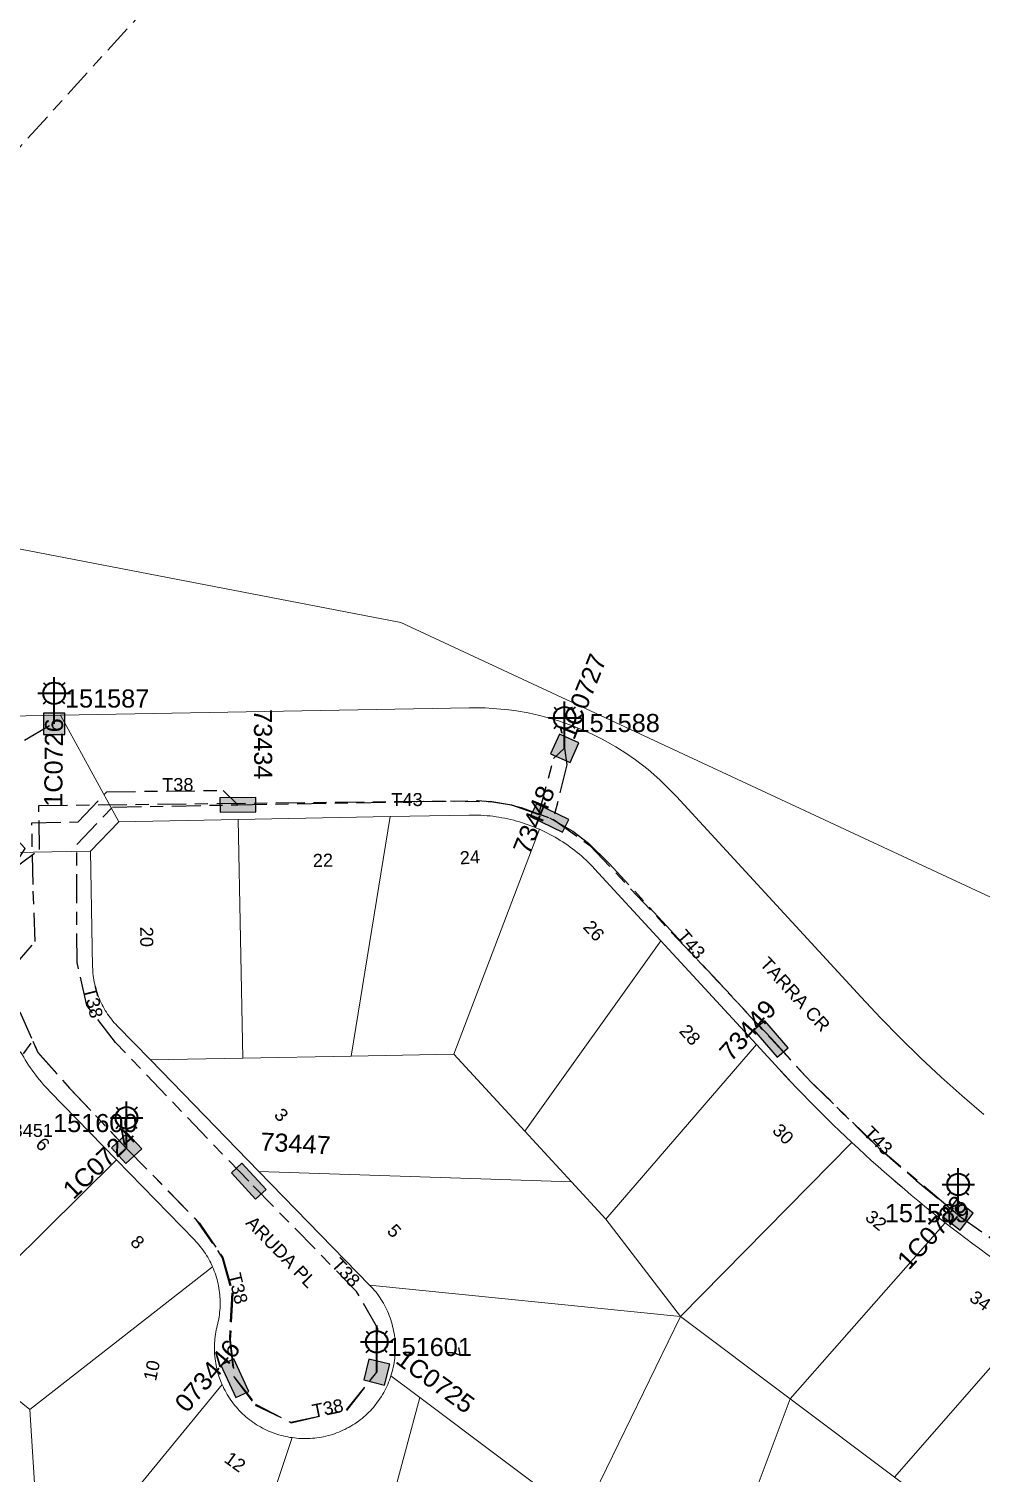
# Model space of a CAD drawing. Header units: metres. Extents: x 299834 to 302538, y 6172833 to 6174390.
# Drawn here: x 301472.7 to 301604.3, y 6173928.7 to 6174128.3 of the extents above; entities that cross this region are included whole.
import ezdxf
from ezdxf.enums import TextEntityAlignment as Align

# ---------------------------------------------------------------- set-up
doc = ezdxf.new("R2010")
doc.units = ezdxf.units.M
doc.linetypes.add('Cable Exist UG', pattern=[8.2, 4, -1.2, 1.8, -1.2])
doc.linetypes.add('HIDDEN', pattern=[0.375, 0.25, -0.125])
doc.layers.get('0').update_dxf_attribs({"color": 6})
for name, color, linetype, lineweight in [('Cadastre Land Parcels_SP_EXT', 9, 'Continuous', 5), ('Cadastre Other Property_SP_EXT', 9, 'HIDDEN', 5), ('Cadastre Roads_SP_EXT', 9, 'Continuous', 5)]:
    doc.layers.add(name, color=color, linetype=linetype, lineweight=lineweight)
for name, color, linetype in [('Equip_SP_SL_EXT', 7, 'Continuous'), ('Mains_HV_EXT', 7, 'Continuous'), ('Mains_LV_EXT', 7, 'Continuous'), ('Mains_SL_EXT', 7, 'Continuous'), ('SupportsUG_SP_LV_EXT', 7, 'Continuous'), ('SupportsUG_SP_LV_SL_EXT', 7, 'Continuous')]:
    doc.layers.add(name, color=color, linetype=linetype)
doc.styles.add('COLUMN_LABEL', font='arial.ttf')
doc.styles.add('iecARIAL', font='arial.ttf', dxfattribs={"height": 2})
doc.styles.add('POLE_LABEL', font='arial.ttf')
doc.styles.get("Standard").update_dxf_attribs({"font": 'arial.ttf'})

# ---------------------------------------------------------------- blocks, each defined once
blk = doc.blocks.new('COLUMN_EXT')
blk.add_hatch(color=256).paths.add_polyline_path([(-1.49, 1.48), (-1.49, -1.49), (1.48, -1.49), (1.48, 1.48)])
blk.add_lwpolyline([(-1.49, -1.49), (1.48, -1.49), (1.48, 1.48), (-1.49, 1.48)], close=True)
for tag, height, style, flags, p in [('ASSET_NUM', 2.5, 'COLUMN_LABEL', 8, (2, 2)), ('STRUCTURE_PLANT_NUMBER', 0.2, 'POLE_LABEL', 9, (1.81, 0.03)), ('STREET_CODE', 0.2, 'COLUMN_LABEL', 9, (1.81, -0.2))]:
    blk.add_attdef(tag, text='', height=height, dxfattribs=dict(style=style, flags=flags)).set_placement(p, align=Align.MIDDLE_LEFT)
at = {"flags": 9}
for tag, p in [('COLUMN_TYPE', (1.81, -0.4)), ('OWNED_BY', (1.81, -0.6)), ('STATE', (1.81, -0.8)), ('USAGE', (1.81, -1)), ('STREETNAME', (1.81, -1.6)), ('SUBURB', (1.81, -1.8)), ('LEGEND', (1.81, -1.2)), ('LOCATION', (1.81, -1.4)), ('NOTES', (1.81, -2))]:
    blk.add_attdef(tag, text='', height=0.2, dxfattribs=at).set_placement(p, align=Align.MIDDLE_LEFT)
at = {"flags": 1}
blk.add_attdef('Z', (1.81, -2.35), '', height=0.2, dxfattribs=at)
blk = doc.blocks.new('PILLAR_EXT')
blk.add_hatch(color=256).paths.add_polyline_path([(-2.475, 0.99), (-2.475, -0.99), (2.475, -0.99), (2.475, 0.99)])
blk.add_lwpolyline([(-2.475, -0.99), (2.475, -0.99), (2.475, 0.99), (-2.475, 0.99)], close=True)
at = {"style": 'iecARIAL', "flags": 8}
blk.add_attdef('ASSET_NUM', (1.5, 3.5), '', height=2.5, dxfattribs=at)
for tag, p, flags in [('OWNED_BY', (0, -0.2), 9), ('STATE', (0, -0.4), 9), ('SUPPORT_TYPE', (0, -0.6), 9), ('STREETNAME', (0, -1.8), 9), ('SUBURB', (0, -2), 1), ('USAGE', (0, -0.8), 9), ('LEGEND', (0, -1), 9), ('LOCATION', (0, -1.2), 9), ('NOTES', (0, -1.4), 9), ('PARENT', (0, -1.6), 9)]:
    blk.add_attdef(tag, p, '', height=0.2, dxfattribs=dict(flags=flags))
blk = doc.blocks.new('SL_LANTERN_EXT')
at = {"lineweight": 40}
for p, q in [((0, 1.97), (0, 6.47)), ((-2.25, 4.22), (2.25, 4.22)), ((-1.46, 5.68), (-1.06, 5.28)), ((1.46, 5.68), (1.06, 5.28)), ((-1.46, 2.76), (-1.06, 3.16)), ((0, 0), (0, 2.72)), ((1.46, 2.76), (1.06, 3.16))]:
    blk.add_line(p, q, dxfattribs=at)
blk.add_circle((0, 4.22), 1.5, dxfattribs=at)
at = {"style": 'iecARIAL', "flags": 8}
blk.add_attdef('ASSET_NUM', (1.5, 1.5), '', height=2.5, dxfattribs=at)
for tag, p, height, flags in [('OPERATING_VOLTAGE', (0.98, -1.65), 0.2, 9), ('ORIENTATION', (0.98, -1.85), 0.2, 9), ('OWNED_BY', (0.98, -2.05), 0.2, 9), ('CONSTRUCTED_VOLTAGE', (0.98, -0.65), 0.2, 9), ('CONTROL_TYPE', (0.98, -0.85), 0.2, 9), ('LANTERN_PURPOSE', (0.98, -1.05), 0.2, 9), ('LANTERN_TYPE', (0.98, -1.25), 0.2, 9), ('NO_PHASES', (0.98, -1.45), 0.2, 9), ('LNUMBER', (2.18, -3.25), 2.5, 8), ('STATE', (0.98, -2.25), 0.2, 9), ('USAGE', (0.98, -2.45), 0.2, 9), ('CEXIST', (0.98, -2.65), 0.2, 9), ('CNEW', (0.98, -2.85), 0.2, 9), ('CNUMBER', (0.98, -3.05), 0.2, 9), ('CREMOVE', (0.98, -3.25), 0.2, 9), ('CREPLACE', (0.98, -3.45), 0.2, 9), ('LKINGHEIGHT', (0.98, -3.65), 0.2, 9), ('LBRACKET', (0.98, -3.85), 0.2, 9), ('LBRACKETVOCAB', (0.98, -4.05), 0.2, 9), ('LCATEGORY', (0.98, -4.25), 0.2, 9), ('LCHARGE1', (0.98, -4.45), 0.2, 9), ('LCHARGE1PERCENT', (0.98, -4.65), 0.2, 9), ('LCHARGE2', (0.98, -4.85), 0.2, 9), ('LCHARGE2PERCENT', (0.98, -5.05), 0.2, 9), ('LCHARGE3', (0.98, -5.25), 0.2, 9), ('LCHARGE3PERCENT', (0.98, -5.45), 0.2, 9), ('LEXIST', (0.98, -5.65), 0.2, 9), ('LLAMP', (0.98, -5.85), 0.2, 9), ('LLAMPVOCAB', (0.98, -6.05), 0.2, 9), ('LMAST', (0.98, -6.25), 0.2, 9), ('LMASTVOCAB', (0.98, -6.45), 0.2, 9), ('LNEW', (0.98, -6.65), 0.2, 9), ('LANTNUMBER', (0.98, -6.85), 0.2, 9), ('LOUTREACH', (0.98, -7.25), 0.2, 9), ('LOUTREACHVOCAB', (0.98, -7.45), 0.2, 9), ('LRATECODE', (0.98, -7.65), 0.2, 9), ('LREMOVE', (0.98, -7.85), 0.2, 9), ('LREPLACE', (0.98, -8.05), 0.2, 9), ('STREETNAME', (0.98, -9.25), 0.2, 9), ('SUBURB', (0.98, -9.45), 0.2, 1), ('LTYPE', (0.98, -8.25), 0.2, 9), ('LTYPEVOCAB', (0.98, -8.45), 0.2, 9), ('LEGEND', (0.98, -8.65), 0.2, 9), ('LOCATION', (0.98, -8.85), 0.2, 9), ('NOTES', (0.98, -9.05), 0.2, 9)]:
    blk.add_attdef(tag, p, '', height=height, dxfattribs=dict(flags=flags))

msp = doc.modelspace()

# ---------------------------------------------------------------- linework, layer by layer
at = {"layer": 'Cadastre Land Parcels_SP_EXT', "linetype": 'Continuous'}
for points in [[(301354.24, 6174138.93), (301352.84, 6174123.76), (301351.44, 6174108.59), (301350.05, 6174093.41), (301315.75, 6174096.58), (301314.74, 6174081.99), (301349.13, 6174079.93), (301524.09, 6174046.22), (301658.15, 6173983.82)], [(301658.15, 6173983.82), (301524.09, 6174046.22), (301349.13, 6174079.93)], [(301460.28, 6174033.1), (301477.06, 6174033.4), (301533.56, 6174034.44), (301534.65, 6174034.44), (301535.2, 6174034.44), (301535.74, 6174034.42), (301536.83, 6174034.36), (301537.91, 6174034.27), (301539, 6174034.15), (301540.07, 6174034), (301541.68, 6174033.72), (301543.28, 6174033.36), (301544.33, 6174033.09), (301545.9, 6174032.62), (301547.44, 6174032.09), (301548.96, 6174031.49), (301550.45, 6174030.83), (301551.91, 6174030.1), (301553.81, 6174029.03), (301555.19, 6174028.16), (301556.54, 6174027.23), (301558.26, 6174025.91), (301559.91, 6174024.48), (301562.22, 6174022.18), (301587.73, 6173994.46), (301590.4, 6173991.6), (301593.13, 6173988.81), (301595.93, 6173986.07), (301598.78, 6173983.4), (301601.69, 6173980.79), (301604.67, 6173978.25)], [(301477.74, 6173914.54), (301499.39, 6173940.91), (301499.39, 6173940.91), (301499.27, 6173941.19), (301499.15, 6173941.48), (301499.05, 6173941.77), (301498.95, 6173942.06), (301498.86, 6173942.35), (301498.77, 6173942.65), (301498.69, 6173942.95), (301498.62, 6173943.25), (301498.56, 6173943.55), (301498.51, 6173943.85), (301498.46, 6173944.16), (301498.42, 6173944.46), (301498.38, 6173944.77), (301498.36, 6173945.08), (301498.34, 6173945.39), (301498.33, 6173945.7), (301498.33, 6173946), (301498.34, 6173946.31), (301498.35, 6173946.62), (301498.37, 6173946.93), (301498.4, 6173947.23), (301498.43, 6173947.54), (301498.48, 6173947.85), (301498.53, 6173948.15), (301498.58, 6173948.45), (301498.65, 6173948.76), (301498.72, 6173949.06), (301498.8, 6173949.35), (301498.86, 6173949.65), (301498.92, 6173949.95), (301498.97, 6173950.26), (301499.01, 6173950.56), (301499.05, 6173950.86), (301499.08, 6173951.17), (301499.1, 6173951.48), (301499.11, 6173951.78), (301499.12, 6173952.09), (301499.12, 6173952.39), (301499.11, 6173952.7), (301499.09, 6173953.01), (301499.06, 6173953.31), (301499.03, 6173953.62), (301498.99, 6173953.92), (301498.95, 6173954.23), (301498.89, 6173954.53), (301498.83, 6173954.83), (301498.76, 6173955.13), (301498.69, 6173955.42), (301498.6, 6173955.72), (301498.51, 6173956.01), (301498.41, 6173956.3), (301498.31, 6173956.59), (301498.2, 6173956.88), (301498.08, 6173957.16), (301472.81, 6173937.48), (301474.17, 6173916.35)], [(301518.42, 6173908.24), (301526.73, 6173939.1), (301526.73, 6173939.1), (301522.73, 6173942.11), (301522.63, 6173941.81), (301522.52, 6173941.51), (301522.41, 6173941.22), (301522.29, 6173940.93), (301522.16, 6173940.65), (301522.02, 6173940.37), (301521.88, 6173940.09), (301521.73, 6173939.81), (301521.58, 6173939.54), (301521.41, 6173939.27), (301521.24, 6173939.01), (301521.07, 6173938.75), (301520.89, 6173938.5), (301520.7, 6173938.25), (301520.5, 6173938.01), (301520.3, 6173937.76), (301520.09, 6173937.53), (301519.88, 6173937.3), (301519.66, 6173937.08), (301519.44, 6173936.86), (301519.21, 6173936.65), (301518.97, 6173936.44), (301518.73, 6173936.24), (301518.49, 6173936.04), (301518.24, 6173935.86), (301517.98, 6173935.67), (301517.73, 6173935.5), (301517.46, 6173935.33), (301517.2, 6173935.17), (301516.92, 6173935.01), (301516.65, 6173934.86), (301516.37, 6173934.72), (301516.09, 6173934.59), (301515.8, 6173934.46), (301515.51, 6173934.34), (301515.22, 6173934.22), (301514.93, 6173934.12), (301514.63, 6173934.02), (301514.33, 6173933.93), (301514.03, 6173933.85), (301513.73, 6173933.77), (301513.42, 6173933.7), (301513.11, 6173933.64), (301512.81, 6173933.59), (301512.5, 6173933.54), (301512.19, 6173933.51), (301511.87, 6173933.48), (301511.56, 6173933.46), (301511.25, 6173933.44), (301510.94, 6173933.44), (301510.62, 6173933.44), (301510.31, 6173933.45), (301510, 6173933.47), (301509.69, 6173933.49), (301509.38, 6173933.53), (301509.07, 6173933.57), (301499.13, 6173903.67)], [(301499.13, 6173903.67), (301509.07, 6173933.57), (301509.07, 6173933.57), (301508.76, 6173933.61), (301508.46, 6173933.67), (301508.15, 6173933.73), (301507.85, 6173933.8), (301507.55, 6173933.88), (301507.25, 6173933.96), (301506.96, 6173934.05), (301506.66, 6173934.15), (301506.37, 6173934.26), (301506.09, 6173934.37), (301505.8, 6173934.49), (301505.52, 6173934.62), (301505.24, 6173934.76), (301504.97, 6173934.9), (301504.69, 6173935.05), (301504.43, 6173935.2), (301504.16, 6173935.36), (301503.9, 6173935.53), (301503.65, 6173935.7), (301503.4, 6173935.89), (301503.15, 6173936.07), (301502.91, 6173936.27), (301502.67, 6173936.47), (301502.44, 6173936.67), (301502.21, 6173936.88), (301501.99, 6173937.1), (301501.77, 6173937.32), (301501.56, 6173937.54), (301501.36, 6173937.78), (301501.16, 6173938.01), (301500.97, 6173938.25), (301500.78, 6173938.5), (301500.6, 6173938.75), (301500.42, 6173939.01), (301500.26, 6173939.27), (301500.1, 6173939.53), (301499.94, 6173939.8), (301499.79, 6173940.07), (301499.65, 6173940.35), (301499.52, 6173940.63), (301499.39, 6173940.91), (301477.74, 6173914.54)]]:
    msp.add_lwpolyline(points, dxfattribs=at)
for points in [[(301501.61, 6174019.01), (301485.11, 6174018.7), (301481.19, 6174014.62), (301481.49, 6173998.63), (301481.5, 6173998.33), (301481.52, 6173998.02), (301481.54, 6173997.72), (301481.58, 6173997.42), (301481.62, 6173997.13), (301481.66, 6173996.83), (301481.72, 6173996.53), (301481.78, 6173996.24), (301481.85, 6173995.94), (301481.92, 6173995.65), (301482.01, 6173995.36), (301482.1, 6173995.08), (301482.2, 6173994.79), (301482.3, 6173994.51), (301482.42, 6173994.23), (301482.54, 6173993.95), (301482.66, 6173993.68), (301482.8, 6173993.41), (301482.94, 6173993.14), (301483.08, 6173992.88), (301483.24, 6173992.62), (301483.4, 6173992.36), (301483.56, 6173992.11), (301483.73, 6173991.87), (301483.91, 6173991.62), (301484.1, 6173991.39), (301484.29, 6173991.15), (301484.48, 6173990.92), (301484.69, 6173990.7), (301484.89, 6173990.48), (301489.48, 6173985.78), (301502.24, 6173986.02), (301501.61, 6174019.01)], [(301517.23, 6173986.3), (301522.61, 6174019.41), (301501.61, 6174019.01), (301502.24, 6173986.02), (301517.23, 6173986.3)], [(301543.24, 6174017.66), (301542.85, 6174017.82), (301542.47, 6174017.98), (301542.08, 6174018.13), (301541.69, 6174018.28), (301541.29, 6174018.41), (301540.9, 6174018.54), (301540.5, 6174018.67), (301540.1, 6174018.78), (301539.7, 6174018.89), (301539.29, 6174018.99), (301538.89, 6174019.08), (301538.48, 6174019.17), (301538.07, 6174019.25), (301537.66, 6174019.32), (301537.25, 6174019.38), (301536.83, 6174019.44), (301536.42, 6174019.49), (301536.01, 6174019.53), (301535.59, 6174019.56), (301535.17, 6174019.59), (301534.76, 6174019.61), (301534.34, 6174019.62), (301533.93, 6174019.62), (301533.51, 6174019.62), (301522.61, 6174019.41), (301517.23, 6173986.3), (301531.4, 6173986.57), (301543.24, 6174017.66)], [(301560.05, 6174002.23), (301550.86, 6174012.2), (301550.58, 6174012.5), (301550.29, 6174012.8), (301550, 6174013.09), (301549.7, 6174013.37), (301549.4, 6174013.65), (301549.1, 6174013.92), (301548.79, 6174014.19), (301548.47, 6174014.45), (301548.15, 6174014.71), (301547.82, 6174014.96), (301547.49, 6174015.2), (301547.16, 6174015.44), (301546.82, 6174015.68), (301546.48, 6174015.9), (301546.13, 6174016.12), (301545.78, 6174016.34), (301545.43, 6174016.55), (301545.07, 6174016.75), (301544.71, 6174016.94), (301544.35, 6174017.13), (301543.98, 6174017.31), (301543.61, 6174017.49), (301543.24, 6174017.66), (301531.4, 6173986.57), (301541.23, 6173975.91), (301560.05, 6174002.23)], [(301573.26, 6173987.89), (301560.05, 6174002.23), (301541.23, 6173975.91), (301547.67, 6173968.92), (301552.41, 6173963.77), (301573.26, 6173987.89)], [(301586.45, 6173974.35), (301585.58, 6173975.17), (301584.72, 6173975.99), (301583.87, 6173976.82), (301583.01, 6173977.65), (301582.17, 6173978.49), (301581.32, 6173979.33), (301580.49, 6173980.18), (301579.66, 6173981.04), (301578.83, 6173981.89), (301578.01, 6173982.76), (301577.19, 6173983.63), (301576.39, 6173984.5), (301573.26, 6173987.89), (301552.41, 6173963.77), (301562.73, 6173950.33), (301586.45, 6173974.35)], [(301484.77, 6173971.98), (301475.58, 6173981.41), (301475.29, 6173981.72), (301475, 6173982.04), (301474.71, 6173982.35), (301474.44, 6173982.68), (301474.16, 6173983.01), (301473.89, 6173983.34), (301473.63, 6173983.68), (301473.38, 6173984.02), (301473.12, 6173984.36), (301472.88, 6173984.71), (301472.64, 6173985.07), (301472.41, 6173985.42), (301472.18, 6173985.79), (301471.96, 6173986.15), (301471.75, 6173986.52), (301471.54, 6173986.9), (301465.99, 6173979.42), (301449.07, 6173956.62), (301460.2, 6173947.65), (301484.77, 6173971.98)], [(301541.23, 6173975.91), (301531.4, 6173986.57), (301517.23, 6173986.3), (301502.24, 6173986.02), (301489.48, 6173985.78), (301504.48, 6173970.37), (301547.67, 6173968.92), (301541.23, 6173975.91)], [(301599.35, 6173963.28), (301598.39, 6173964.03), (301597.45, 6173964.79), (301596.5, 6173965.56), (301595.56, 6173966.33), (301594.63, 6173967.1), (301593.7, 6173967.89), (301592.78, 6173968.68), (301591.86, 6173969.47), (301590.94, 6173970.27), (301590.04, 6173971.07), (301589.13, 6173971.88), (301588.23, 6173972.7), (301587.34, 6173973.52), (301586.45, 6173974.35), (301562.73, 6173950.33), (301577.92, 6173938.92), (301599.35, 6173963.28)], [(301498.08, 6173957.16), (301497.96, 6173957.43), (301497.83, 6173957.7), (301497.69, 6173957.97), (301497.55, 6173958.24), (301497.4, 6173958.5), (301497.24, 6173958.76), (301497.08, 6173959.01), (301496.91, 6173959.26), (301496.74, 6173959.51), (301496.56, 6173959.75), (301496.37, 6173959.99), (301496.18, 6173960.22), (301495.98, 6173960.45), (301495.78, 6173960.67), (301495.57, 6173960.89), (301484.77, 6173971.98), (301460.2, 6173947.65), (301472.81, 6173937.48), (301498.08, 6173957.16)], [(301552.41, 6173963.77), (301547.67, 6173968.92), (301504.48, 6173970.37), (301519.78, 6173954.66), (301562.73, 6173950.33), (301552.41, 6173963.77)], [(301614, 6173952.83), (301612.99, 6173953.48), (301611.99, 6173954.15), (301610.99, 6173954.81), (301610, 6173955.48), (301609.01, 6173956.16), (301608.02, 6173956.85), (301607.04, 6173957.54), (301606.06, 6173958.24), (301605.09, 6173958.94), (301604.12, 6173959.65), (301603.16, 6173960.36), (301602.2, 6173961.08), (301601.24, 6173961.81), (301600.29, 6173962.54), (301599.35, 6173963.28), (301577.92, 6173938.92), (301592.32, 6173928.12), (301614, 6173952.83)], [(301472.81, 6173937.48), (301460.2, 6173947.65), (301449.07, 6173956.62), (301443.71, 6173949.39), (301441.49, 6173934.56), (301457.44, 6173919.53), (301474.17, 6173916.35), (301472.81, 6173937.48)], [(301562.73, 6173950.33), (301519.78, 6173954.66), (301520, 6173954.43), (301520.21, 6173954.2), (301520.42, 6173953.96), (301520.62, 6173953.72), (301520.81, 6173953.47), (301521, 6173953.21), (301521.18, 6173952.95), (301521.35, 6173952.69), (301521.52, 6173952.42), (301521.68, 6173952.15), (301521.83, 6173951.88), (301521.98, 6173951.6), (301522.12, 6173951.32), (301522.25, 6173951.03), (301522.37, 6173950.74), (301522.49, 6173950.45), (301522.6, 6173950.15), (301522.7, 6173949.85), (301522.8, 6173949.55), (301522.89, 6173949.25), (301522.96, 6173948.95), (301523.04, 6173948.64), (301523.1, 6173948.33), (301523.16, 6173948.02), (301523.21, 6173947.71), (301523.25, 6173947.4), (301523.28, 6173947.08), (301523.3, 6173946.77), (301523.32, 6173946.45), (301523.33, 6173946.14), (301523.33, 6173945.82), (301523.32, 6173945.51), (301523.31, 6173945.19), (301523.28, 6173944.88), (301523.25, 6173944.57), (301523.22, 6173944.25), (301523.17, 6173943.94), (301523.11, 6173943.63), (301523.05, 6173943.32), (301522.98, 6173943.02), (301522.91, 6173942.71), (301522.82, 6173942.41), (301522.73, 6173942.11), (301526.73, 6173939.1), (301549.12, 6173922.3), (301562.73, 6173950.33)], [(301629.51, 6173943.7), (301629.06, 6173943.97), (301628.61, 6173944.23), (301628.16, 6173944.49), (301627.7, 6173944.75), (301627.24, 6173945), (301626.2, 6173945.57), (301625.16, 6173946.14), (301624.13, 6173946.71), (301623.1, 6173947.3), (301622.07, 6173947.89), (301621.05, 6173948.48), (301620.03, 6173949.09), (301619.02, 6173949.7), (301618.01, 6173950.31), (301617, 6173950.93), (301615.99, 6173951.56), (301614.99, 6173952.19), (301614, 6173952.83), (301592.32, 6173928.12), (301597.92, 6173923.92), (301604.9, 6173918.68), (301629.51, 6173943.7)], [(301577.92, 6173938.92), (301562.73, 6173950.33), (301549.12, 6173922.3), (301557.12, 6173916.29), (301566.71, 6173909.09), (301577.92, 6173938.92)], [(301557.12, 6173916.29), (301549.12, 6173922.3), (301526.73, 6173939.1), (301518.42, 6173908.24), (301549.31, 6173905.9), (301557.12, 6173916.29)], [(301597.92, 6173923.92), (301592.32, 6173928.12), (301577.92, 6173938.92), (301566.71, 6173909.09), (301579.51, 6173899.48), (301597.92, 6173923.92)]]:
    msp.add_lwpolyline(points, close=True, dxfattribs=at)
at = {"layer": 'Cadastre Roads_SP_EXT', "linetype": 'Continuous'}
for points in [[(301604.67, 6173978.25), (301601.69, 6173980.79), (301598.78, 6173983.4), (301595.93, 6173986.07), (301593.13, 6173988.81), (301590.4, 6173991.6), (301587.73, 6173994.46), (301562.22, 6174022.18), (301559.91, 6174024.48), (301558.26, 6174025.91), (301556.54, 6174027.23), (301555.19, 6174028.16), (301553.81, 6174029.03), (301551.91, 6174030.1), (301550.45, 6174030.83), (301548.96, 6174031.49), (301547.44, 6174032.09), (301545.9, 6174032.62), (301544.33, 6174033.09), (301543.28, 6174033.36), (301541.68, 6174033.72), (301540.07, 6174034), (301539, 6174034.15), (301537.91, 6174034.27), (301536.83, 6174034.36), (301535.74, 6174034.42), (301535.2, 6174034.44), (301534.65, 6174034.44), (301533.56, 6174034.44), (301477.06, 6174033.4), (301481.29, 6174025.67), (301485.11, 6174018.7), (301501.61, 6174019.01), (301522.61, 6174019.41), (301533.51, 6174019.62), (301533.93, 6174019.62), (301534.34, 6174019.62), (301534.76, 6174019.61), (301535.17, 6174019.59), (301535.59, 6174019.56), (301536.01, 6174019.53), (301536.42, 6174019.49), (301536.83, 6174019.44), (301537.25, 6174019.38), (301537.66, 6174019.32), (301538.07, 6174019.25), (301538.48, 6174019.17), (301538.89, 6174019.08), (301539.29, 6174018.99), (301539.7, 6174018.89), (301540.1, 6174018.78), (301540.5, 6174018.67), (301540.9, 6174018.54), (301541.29, 6174018.41), (301541.69, 6174018.28), (301542.08, 6174018.13), (301542.47, 6174017.98), (301542.85, 6174017.82), (301543.24, 6174017.66), (301543.61, 6174017.49), (301543.98, 6174017.31), (301544.35, 6174017.13), (301544.71, 6174016.94), (301545.07, 6174016.75), (301545.43, 6174016.55), (301545.78, 6174016.34), (301546.13, 6174016.12), (301546.48, 6174015.9), (301546.82, 6174015.68), (301547.16, 6174015.44), (301547.49, 6174015.2), (301547.82, 6174014.96), (301548.15, 6174014.71), (301548.47, 6174014.45), (301548.79, 6174014.19), (301549.1, 6174013.92), (301549.4, 6174013.65), (301549.7, 6174013.37), (301550, 6174013.09), (301550.29, 6174012.8), (301550.58, 6174012.5), (301550.86, 6174012.2), (301560.05, 6174002.23), (301573.26, 6173987.89), (301576.39, 6173984.5), (301577.2, 6173983.63), (301578.01, 6173982.76), (301578.83, 6173981.89), (301579.66, 6173981.04), (301580.49, 6173980.18), (301581.32, 6173979.33), (301582.17, 6173978.49), (301583.01, 6173977.65), (301583.86, 6173976.82), (301584.72, 6173975.99), (301585.58, 6173975.17), (301586.45, 6173974.35), (301587.34, 6173973.52), (301588.23, 6173972.7), (301589.13, 6173971.88), (301590.04, 6173971.07), (301590.94, 6173970.27), (301591.86, 6173969.47), (301592.78, 6173968.67), (301593.7, 6173967.89), (301594.63, 6173967.1), (301595.56, 6173966.33), (301596.5, 6173965.56), (301597.45, 6173964.79), (301598.39, 6173964.03), (301599.35, 6173963.28), (301600.29, 6173962.54), (301601.24, 6173961.81), (301602.2, 6173961.08), (301603.16, 6173960.36), (301604.12, 6173959.65), (301605.09, 6173958.94)], [(301472.64, 6173985.07), (301472.88, 6173984.71), (301473.13, 6173984.36), (301473.38, 6173984.02), (301473.63, 6173983.68), (301473.89, 6173983.34), (301474.16, 6173983.01), (301474.44, 6173982.68), (301474.71, 6173982.35), (301475, 6173982.04), (301475.29, 6173981.72), (301475.58, 6173981.41), (301484.77, 6173971.98), (301495.57, 6173960.89), (301495.78, 6173960.67), (301495.98, 6173960.45), (301496.18, 6173960.22), (301496.37, 6173959.99), (301496.56, 6173959.75), (301496.74, 6173959.51), (301496.91, 6173959.26), (301497.08, 6173959.01), (301497.24, 6173958.76), (301497.4, 6173958.5), (301497.55, 6173958.24), (301497.69, 6173957.97), (301497.83, 6173957.71), (301497.96, 6173957.43), (301498.08, 6173957.16), (301498.2, 6173956.88), (301498.31, 6173956.59), (301498.41, 6173956.3), (301498.51, 6173956.01), (301498.6, 6173955.72), (301498.69, 6173955.42), (301498.76, 6173955.13), (301498.83, 6173954.83), (301498.89, 6173954.53), (301498.95, 6173954.23), (301498.99, 6173953.92), (301499.03, 6173953.62), (301499.06, 6173953.31), (301499.09, 6173953.01), (301499.11, 6173952.7), (301499.12, 6173952.4), (301499.12, 6173952.09), (301499.11, 6173951.78), (301499.1, 6173951.48), (301499.08, 6173951.17), (301499.05, 6173950.86), (301499.01, 6173950.56), (301498.97, 6173950.26), (301498.92, 6173949.95), (301498.86, 6173949.65), (301498.8, 6173949.35), (301498.72, 6173949.06), (301498.65, 6173948.76), (301498.58, 6173948.45), (301498.53, 6173948.15), (301498.48, 6173947.85), (301498.43, 6173947.54), (301498.4, 6173947.23), (301498.37, 6173946.93), (301498.35, 6173946.62), (301498.34, 6173946.31), (301498.33, 6173946), (301498.33, 6173945.7), (301498.34, 6173945.39), (301498.36, 6173945.08), (301498.38, 6173944.77), (301498.42, 6173944.46), (301498.46, 6173944.16), (301498.5, 6173943.85), (301498.56, 6173943.55), (301498.62, 6173943.25), (301498.69, 6173942.95), (301498.77, 6173942.65), (301498.86, 6173942.35), (301498.95, 6173942.06), (301499.05, 6173941.77), (301499.15, 6173941.48), (301499.27, 6173941.19), (301499.39, 6173940.91), (301499.52, 6173940.63), (301499.65, 6173940.35), (301499.79, 6173940.07), (301499.94, 6173939.8), (301500.1, 6173939.53), (301500.26, 6173939.27), (301500.42, 6173939.01), (301500.6, 6173938.75), (301500.78, 6173938.5), (301500.97, 6173938.25), (301501.16, 6173938.01), (301501.36, 6173937.78), (301501.56, 6173937.54), (301501.77, 6173937.32), (301501.99, 6173937.1), (301502.21, 6173936.88), (301502.44, 6173936.67), (301502.67, 6173936.46), (301502.91, 6173936.27), (301503.15, 6173936.07), (301503.4, 6173935.88), (301503.65, 6173935.7), (301503.9, 6173935.53), (301504.16, 6173935.36), (301504.43, 6173935.2), (301504.69, 6173935.05), (301504.97, 6173934.9), (301505.24, 6173934.76), (301505.52, 6173934.62), (301505.8, 6173934.49), (301506.09, 6173934.37), (301506.37, 6173934.26), (301506.66, 6173934.15), (301506.96, 6173934.05), (301507.25, 6173933.96), (301507.55, 6173933.88), (301507.85, 6173933.8), (301508.15, 6173933.73), (301508.46, 6173933.67), (301508.76, 6173933.61), (301509.07, 6173933.57), (301509.38, 6173933.53), (301509.69, 6173933.49), (301510, 6173933.47), (301510.31, 6173933.45), (301510.62, 6173933.44), (301510.94, 6173933.44), (301511.25, 6173933.44), (301511.56, 6173933.46), (301511.56, 6173933.46), (301511.87, 6173933.48), (301512.19, 6173933.51), (301512.5, 6173933.54), (301512.81, 6173933.59), (301513.11, 6173933.64), (301513.42, 6173933.7), (301513.73, 6173933.77), (301514.03, 6173933.85), (301514.33, 6173933.93), (301514.63, 6173934.02), (301514.93, 6173934.12), (301515.22, 6173934.22), (301515.51, 6173934.34), (301515.8, 6173934.46), (301516.09, 6173934.59), (301516.37, 6173934.72), (301516.65, 6173934.86), (301516.93, 6173935.01), (301517.2, 6173935.17), (301517.46, 6173935.33), (301517.73, 6173935.5), (301517.99, 6173935.67), (301518.24, 6173935.86), (301518.49, 6173936.04), (301518.73, 6173936.24), (301518.97, 6173936.44), (301519.21, 6173936.65), (301519.44, 6173936.86), (301519.66, 6173937.08), (301519.88, 6173937.3), (301520.09, 6173937.53), (301520.3, 6173937.76), (301520.5, 6173938.01), (301520.7, 6173938.25), (301520.89, 6173938.5), (301521.07, 6173938.75), (301521.24, 6173939.01), (301521.41, 6173939.27), (301521.58, 6173939.54), (301521.73, 6173939.81), (301521.88, 6173940.09), (301522.02, 6173940.37), (301522.16, 6173940.65), (301522.29, 6173940.93), (301522.41, 6173941.22), (301522.52, 6173941.51), (301522.63, 6173941.81), (301522.73, 6173942.11), (301522.82, 6173942.41), (301522.91, 6173942.71), (301522.98, 6173943.02), (301523.05, 6173943.32), (301523.11, 6173943.63), (301523.17, 6173943.94), (301523.22, 6173944.25), (301523.25, 6173944.57), (301523.28, 6173944.88), (301523.31, 6173945.19), (301523.32, 6173945.51), (301523.33, 6173945.82), (301523.33, 6173946.14), (301523.32, 6173946.45), (301523.3, 6173946.77), (301523.28, 6173947.08), (301523.25, 6173947.4), (301523.21, 6173947.71), (301523.16, 6173948.02), (301523.1, 6173948.33), (301523.04, 6173948.64), (301522.96, 6173948.95), (301522.89, 6173949.25), (301522.8, 6173949.55), (301522.7, 6173949.85), (301522.6, 6173950.15), (301522.49, 6173950.45), (301522.37, 6173950.74), (301522.25, 6173951.03), (301522.12, 6173951.32), (301521.98, 6173951.6), (301521.83, 6173951.88), (301521.68, 6173952.15), (301521.52, 6173952.42), (301521.35, 6173952.69), (301521.18, 6173952.95), (301521, 6173953.21), (301520.81, 6173953.47), (301520.62, 6173953.72), (301520.42, 6173953.96), (301520.21, 6173954.2), (301520, 6173954.43), (301519.78, 6173954.66), (301504.48, 6173970.37), (301489.48, 6173985.78), (301484.89, 6173990.48), (301484.69, 6173990.7), (301484.48, 6173990.92), (301484.29, 6173991.15), (301484.1, 6173991.39), (301483.91, 6173991.62), (301483.73, 6173991.87), (301483.56, 6173992.11), (301483.4, 6173992.36), (301483.24, 6173992.62), (301483.08, 6173992.88), (301482.94, 6173993.14), (301482.8, 6173993.41), (301482.66, 6173993.68), (301482.54, 6173993.95), (301482.42, 6173994.23), (301482.3, 6173994.51), (301482.2, 6173994.79), (301482.1, 6173995.08), (301482.01, 6173995.36), (301481.92, 6173995.65), (301481.85, 6173995.94), (301481.78, 6173996.24), (301481.72, 6173996.53), (301481.66, 6173996.83), (301481.62, 6173997.13), (301481.58, 6173997.42), (301481.54, 6173997.72), (301481.52, 6173998.02), (301481.5, 6173998.33), (301481.49, 6173998.63), (301481.19, 6174014.62), (301475.84, 6174014.52), (301468.2, 6174014.38)]]:
    msp.add_lwpolyline(points, dxfattribs=at)
at = {"layer": 'Mains_HV_EXT', "linetype": 'Cable Exist UG'}
msp.add_lwpolyline([(301407.17, 6173910.25), (301406.86, 6173908.33), (301412.86, 6173907.54), (301410.71, 6173895.61), (301410.5, 6173894.45), (301406.63, 6173891.72), (301406.09, 6173889.07), (301369.91, 6173894.53), (301362.28, 6173896.26), (301356.35, 6173898.53), (301351.38, 6173901.88), (301338.5, 6173913.6), (301318, 6173932.93), (301317.23, 6173940.63), (301383.31, 6174021.43), (301390.57, 6174030.1), (301392.92, 6174031.93), (301395.87, 6174033.22), (301400.91, 6174034.24), (301547.8, 6174196.07), (301549.83, 6174196.76)], dxfattribs=at)
at = {"layer": 'Mains_LV_EXT', "linetype": 'Cable Exist UG'}
for points in [[(301470.51, 6173998.59), (301473.54, 6174002.12), (301473.26, 6174010.01), (301473.09, 6174018.55), (301479.49, 6174018.67), (301483.44, 6174022.83), (301499.54, 6174023.03), (301501.57, 6174021.03)], [(301503.07, 6173969.01), (301484.64, 6173988.17), (301480.7, 6173993.3), (301479.34, 6173999.23), (301479.29, 6174015.55), (301484.24, 6174020.72), (301501.57, 6174021.03)], [(301501.57, 6174021.03), (301526.34, 6174021.47), (301534.68, 6174021.61), (301536.49, 6174021.5), (301539.11, 6174021.08), (301540.75, 6174020.68), (301544.65, 6174019.21)], [(301544.65, 6174019.21), (301547.87, 6174017.38), (301550.05, 6174015.74), (301552.91, 6174012.93), (301560.25, 6174004.9), (301575.27, 6173988.67)], [(301409.35, 6173911.55), (301418.12, 6173910.26), (301420.54, 6173925.84), (301420.48, 6173930.02), (301418.88, 6173935.54), (301416.04, 6173939.9), (301410.72, 6173944.11), (301411.11, 6173947.53), (301439.74, 6173942.78), (301473.21, 6173988.37), (301473.89, 6173986.88), (301478.31, 6173981.88), (301486.19, 6173973.55)], [(301575.27, 6173988.67), (301579.98, 6173983.59), (301581.04, 6173982.49), (301588.18, 6173975.48), (301590.21, 6173973.6), (301595.34, 6173969.12), (301601.15, 6173964.34)], [(301486.19, 6173973.55), (301496.28, 6173963.22), (301499.5, 6173958.45), (301500.87, 6173953.54), (301500.52, 6173947.1), (301501.14, 6173941.78)], [(301520.77, 6173942.63), (301520.91, 6173948.66), (301517.98, 6173953.79), (301503.07, 6173969.01)], [(301601.15, 6173964.34), (301614.47, 6173954.85), (301622.46, 6173949.98), (301630.98, 6173945.14)], [(301501.14, 6173941.78), (301503.94, 6173938.08), (301508.87, 6173935.7), (301516.63, 6173937.32), (301520.77, 6173942.63)]]:
    msp.add_lwpolyline(points, dxfattribs=at)
at = {"layer": 'Mains_SL_EXT', "linetype": 'Cable Exist UG'}
for points in [[(301470.23, 6174011.97), (301472.18, 6174015.01), (301466.94, 6174020.69), (301466.91, 6174029.79), (301472.07, 6174029.98), (301476.09, 6174032.32)], [(301470.23, 6174011.97), (301474.17, 6174014.85), (301474.04, 6174020.93), (301530.95, 6174021.57), (301536.69, 6174021.47), (301539.39, 6174021.02), (301543.17, 6174019.68), (301545.21, 6174027.45), (301546.74, 6174028.84)], [(301546.74, 6174028.84), (301547.05, 6174026.55), (301545.17, 6174019.03), (301550.24, 6174015.4), (301575.28, 6173988.77), (301580.64, 6173982.89), (301590.11, 6173973.69), (301601.15, 6173964.34)], [(301470.23, 6174011.97), (301470.6, 6173997.5), (301471.42, 6173992.42), (301473.92, 6173986.82), (301478.47, 6173981.67), (301486.19, 6173973.55)], [(301486.19, 6173973.55), (301495.78, 6173963.7), (301499.42, 6173958.44), (301500.75, 6173953.57), (301500.39, 6173947.23), (301501.04, 6173941.95), (301504.01, 6173938.21), (301508.95, 6173935.64), (301516.6, 6173937.42), (301520.76, 6173942.6)], [(301601.15, 6173964.34), (301615.05, 6173954.56), (301621.89, 6173950.31), (301630.69, 6173945.38), (301636.29, 6173951.68), (301638.98, 6173952.23)]]:
    msp.add_lwpolyline(points, dxfattribs=at)

# ---------------------------------------------------------------- block references
at = {"layer": 'Equip_SP_SL_EXT'}
ref = msp.add_blockref('SL_LANTERN_EXT', (301476.17, 6174032.22), dxfattribs=at)
ref.add_attrib('ASSET_NUM', '151587', dxfattribs={"layer": '0', "height": 2.5, "style": 'iecARIAL'}).set_placement((301477.67, 6174033.72), align=Align.BOTTOM_LEFT)
ref = msp.add_blockref('SL_LANTERN_EXT', (301546.74, 6174028.84), dxfattribs=at)
ref.add_attrib('ASSET_NUM', '151588', dxfattribs={"layer": '0', "height": 2.5, "style": 'iecARIAL'}).set_placement((301548.24, 6174030.34), align=Align.BOTTOM_LEFT)
ref = msp.add_blockref('SL_LANTERN_EXT', (301486.19, 6173973.55), dxfattribs=at)
ref.add_attrib('ASSET_NUM', '151600', dxfattribs={"layer": '0', "height": 2.5, "style": 'iecARIAL'}).set_placement((301487.69, 6173975.05), align=Align.BOTTOM_RIGHT)
ref = msp.add_blockref('SL_LANTERN_EXT', (301601.15, 6173964.34), dxfattribs=at)
ref.add_attrib('ASSET_NUM', '151589', dxfattribs={"layer": '0', "height": 2.5, "style": 'iecARIAL'}).set_placement((301602.65, 6173965.84), align=Align.TOP_RIGHT)
ref = msp.add_blockref('SL_LANTERN_EXT', (301520.76, 6173942.6), dxfattribs=at)
ref.add_attrib('ASSET_NUM', '151601', dxfattribs={"layer": '0', "height": 2.5, "style": 'iecARIAL'}).set_placement((301522.26, 6173944.1), align=Align.BOTTOM_LEFT)
at = {"layer": 'SupportsUG_SP_LV_EXT'}
ref = msp.add_blockref('PILLAR_EXT', (301501.57, 6174021.03), dxfattribs=dict(at, rotation=0.2110848058172934))
ref.add_attrib('ASSET_NUM', '73434', dxfattribs={"layer": '0', "height": 2.5, "rotation": 270.1749, "style": 'iecARIAL'}).set_placement((301503.07, 6174024.53), align=Align.BOTTOM_RIGHT)
ref = msp.add_blockref('PILLAR_EXT', (301544.65, 6174019.21), dxfattribs=dict(at, rotation=334.1281908870849))
ref.add_attrib('ASSET_NUM', '73448', dxfattribs={"layer": '0', "height": 2.5, "rotation": 68.1263, "style": 'iecARIAL'}).set_placement((301546.15, 6174022.71), align=Align.BOTTOM_RIGHT)
ref = msp.add_blockref('PILLAR_EXT', (301575.27, 6173988.67), dxfattribs=dict(at, rotation=310.4941822881785))
ref.add_attrib('ASSET_NUM', '73449', dxfattribs={"layer": '0', "height": 2.5, "rotation": 48.3472, "style": 'iecARIAL'}).set_placement((301576.77, 6173992.17), align=Align.BOTTOM_RIGHT)
ref = msp.add_blockref('PILLAR_EXT', (301503.07, 6173969.01), dxfattribs=dict(at, rotation=132.5895044429602))
ref.add_attrib('ASSET_NUM', '73447', dxfattribs={"layer": '0', "height": 2.5, "rotation": 356.7234, "style": 'iecARIAL'}).set_placement((301504.57, 6173972.51), align=Align.BOTTOM_LEFT)
ref = msp.add_blockref('PILLAR_EXT', (301501.14, 6173941.78), dxfattribs=dict(at, rotation=295.0277591491284))
ref.add_attrib('ASSET_NUM', '073446', dxfattribs={"layer": '0', "height": 2.5, "rotation": 49.751, "style": 'iecARIAL'}).set_placement((301502.64, 6173945.28), align=Align.BOTTOM_RIGHT)
at = {"layer": 'SupportsUG_SP_LV_SL_EXT'}
ref = msp.add_blockref('COLUMN_EXT', (301546.74, 6174028.84), dxfattribs=dict(at, rotation=155.7168090967409))
ref.add_attrib('ASSET_NUM', '1C0727', dxfattribs={"layer": '0', "height": 2.5, "rotation": 68.1263, "style": 'COLUMN_LABEL'}).set_placement((301548.74, 6174029.59), align=Align.BOTTOM_LEFT)
ref = msp.add_blockref('COLUMN_EXT', (301476.17, 6174032.22), dxfattribs=dict(at, rotation=179.8514192066532))
ref.add_attrib('ASSET_NUM', '1C0726', dxfattribs={"layer": '0', "height": 2.5, "rotation": 89.3497, "style": 'COLUMN_LABEL'}).set_placement((301478.17, 6174032.97), align=Align.BOTTOM_RIGHT)
ref = msp.add_blockref('COLUMN_EXT', (301486.19, 6173973.55), dxfattribs=dict(at, rotation=312.7441872602597))
ref.add_attrib('ASSET_NUM', '1C0724', dxfattribs={"layer": '0', "height": 2.5, "rotation": 43.7973, "style": 'COLUMN_LABEL'}).set_placement((301488.19, 6173974.3), align=Align.BOTTOM_RIGHT)
ref = msp.add_blockref('COLUMN_EXT', (301601.15, 6173964.34), dxfattribs=dict(at, rotation=321.9498910862107))
ref.add_attrib('ASSET_NUM', '1C0728', dxfattribs={"layer": '0', "height": 2.5, "rotation": 47.2734, "style": 'COLUMN_LABEL'}).set_placement((301603.15, 6173965.09), align=Align.BOTTOM_RIGHT)
ref = msp.add_blockref('COLUMN_EXT', (301520.77, 6173942.63), dxfattribs=dict(at, rotation=76.00958159996107))
ref.add_attrib('ASSET_NUM', '1C0725', dxfattribs={"layer": '0', "height": 2.5, "rotation": 323.8325, "style": 'COLUMN_LABEL'}).set_placement((301522.77, 6173943.38), align=Align.BOTTOM_LEFT)

# ---------------------------------------------------------------- texts
at = {"layer": 'Cadastre Land Parcels_SP_EXT'}
for s, rotation, p in [('22', 1.3458, (301511.95, 6174012.43)), ('24', 3.5768, (301532.3, 6174012.79)), ('20', 270.4487, (301488.06, 6174004.17)), ('26', 312.3547, (301549.18, 6174004.06)), ('28', 312.1964, (301562.46, 6173989.68)), ('3', 313.8154, (301506.45, 6173978.06)), ('30', 315.0225, (301575.32, 6173975.89)), ('6', 314.0396, (301473.48, 6173974)), ('32', 320.424, (301588.14, 6173963.8)), ('5', 313.5862, (301522.06, 6173962.04)), ('8', 313.8981, (301486.57, 6173960.48)), ('34', 324.7112, (301602.54, 6173952.58)), ('7', 280.944, (301530.39, 6173945.84)), ('10', 77.6483, (301490.24, 6173941.3)), ('12', 323.9899, (301499.53, 6173930.31))]:
    msp.add_text(s, height=1.8, rotation=rotation, dxfattribs=at).set_placement(p)
at = {"layer": 'Cadastre Other Property_SP_EXT'}
msp.add_text('083451', height=1.8, dxfattribs=at).set_placement((301467.63, 6173975.14))
at = {"layer": 'Cadastre Roads_SP_EXT'}
for s, rotation, p in [('TARRA CR', 312.4463, (301573.6, 6173998.98)), ('ARUDA PL', 313.9215, (301502.53, 6173963.15))]:
    msp.add_text(s, height=1.8, rotation=rotation, dxfattribs=at).set_placement(p)
at = {"layer": 'Mains_LV_EXT'}
for s, rotation, p in [('T38', 0.0405, (301491.1, 6174022.92)), ('T43', 0.1512, (301522.79, 6174020.85)), ('T43', 311.0765, (301562.13, 6174002.8)), ('T38', 283.7885, (301480.19, 6173995.6)), ('T43', 314.7863, (301587.92, 6173975.53)), ('T38', 312.4323, (301514.38, 6173957.4)), ('T38', 283.993, (301500.19, 6173956.08)), ('T38', 11.5179, (301512.04, 6173936.35))]:
    msp.add_text(s, height=1.8, rotation=rotation, dxfattribs=at).set_placement(p)

doc.saveas('drawing.dxf')
